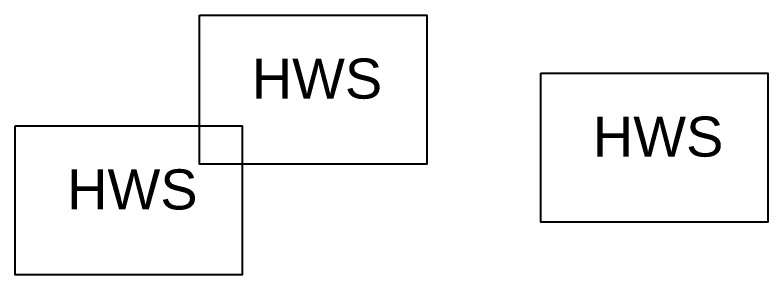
# Model space of a CAD drawing. Header units: inches. Extents: x 1.2 to 84.8, y -17.1 to 37.6.
# Drawn here: x 81.061 to 84.821, y 1.612 to 2.908 of the extents above; entities that cross this region are included whole.
import ezdxf

# ---------------------------------------------------------------- set-up
doc = ezdxf.new("R2010")
doc.units = ezdxf.units.IN
doc.header["$MEASUREMENT"] = 0
doc.styles.get("Standard").update_dxf_attribs({"font": 'arial.ttf'})

msp = doc.modelspace()

# ---------------------------------------------------------------- linework, layer by layer
for points in [[(81.98254, 2.90847), (83.117, 2.90847), (83.117, 2.1652), (81.98254, 2.1652)], [(83.68647, 2.61915), (84.82093, 2.61915), (84.82093, 1.87588), (83.68647, 1.87588)], [(81.06056, 2.35565), (82.19502, 2.35565), (82.19502, 1.61238), (81.06056, 1.61238)]]:
    msp.add_lwpolyline(points, close=True)

# ---------------------------------------------------------------- texts
at = {"char_height": 0.2, "attachment_point": 1}
for insert in [(82.24256, 2.69174), (83.94648, 2.40242), (81.32057, 2.13892)]:
    msp.add_mtext_dynamic_manual_height_columns('HWS', width=0.6137929, gutter_width=1, heights=[0], dxfattribs=dict(at, insert=insert))

doc.saveas('drawing.dxf')
